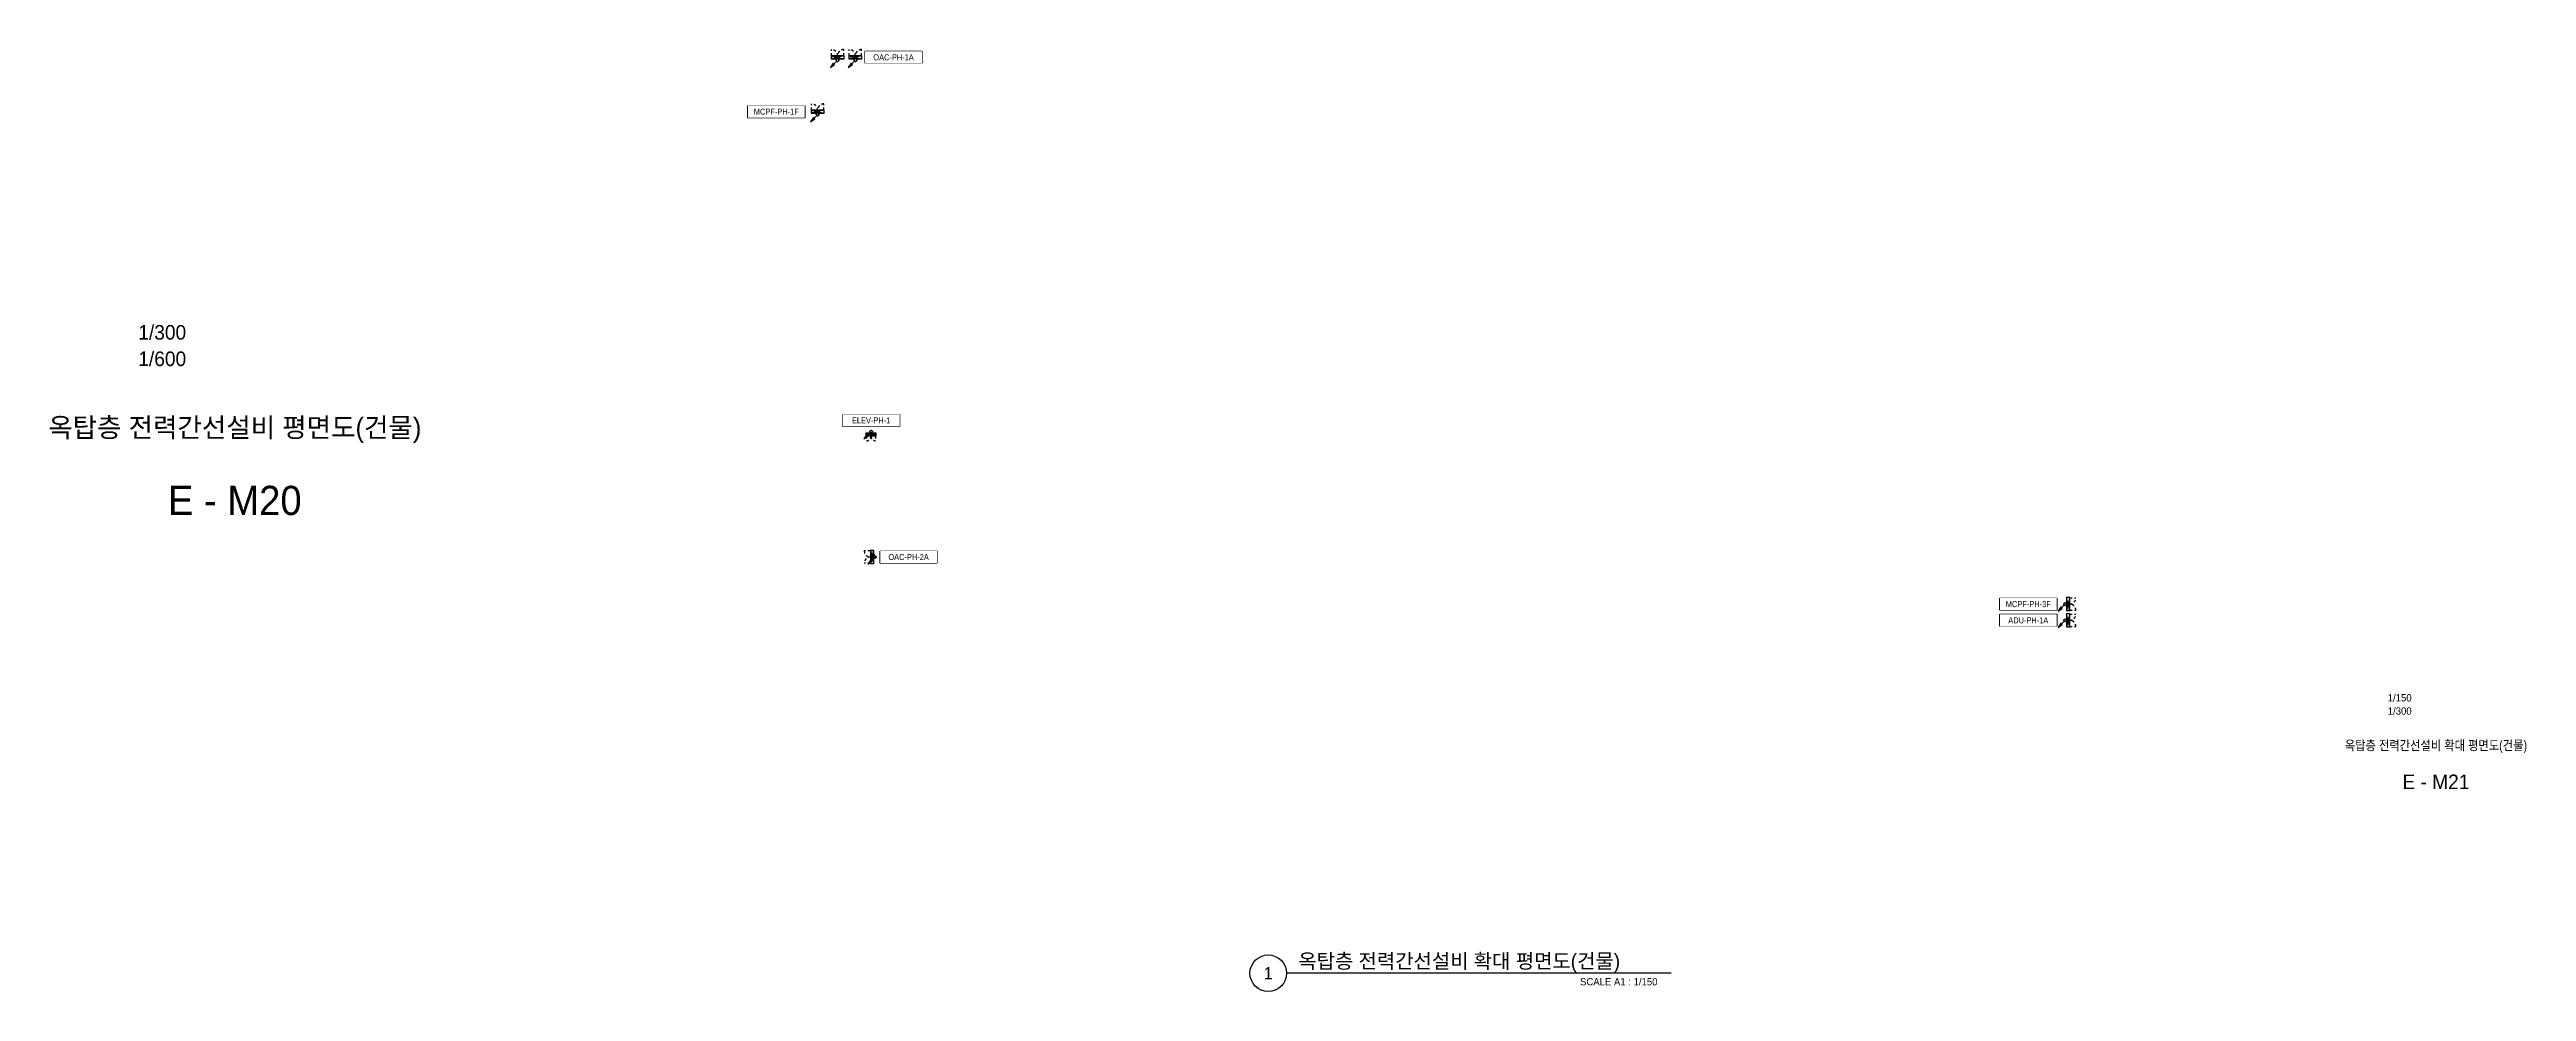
# Model space of a CAD drawing. Header units: millimetres. Extents: x -149088 to 500787, y -530175 to 1035835.
# Drawn here: x 221832 to 374504, y 895425 to 953480 of the extents above; entities that cross this region are included whole.
import ezdxf
from ezdxf.enums import TextEntityAlignment as Align

# ---------------------------------------------------------------- set-up
doc = ezdxf.new("R2010")
doc.units = ezdxf.units.MM
doc.header["$LTSCALE"] = 150
doc.linetypes.add('CONTINOUS', pattern=[0])
doc.linetypes.add('D1', pattern=[3, 1, -1, 1])
for name, color, linetype in [('------01 Distribution Panel', 3, 'Continuous'), ('------01 Motor Control Panel or Center', 4, 'Continuous'), ('------01 Motor Control Panel or Center_Fire', 232, 'Continuous'), ('-----00 LV_CABLE', 2, 'Continuous'), ('-----41 Drawing Title', 2, 'Continuous'), ('-----42 Drawing Number', 2, 'Continuous'), ('-----43 Drawing Scale', 3, 'Continuous')]:
    doc.layers.add(name, color=color, linetype=linetype)
doc.styles.add('ELEC', font='')
doc.styles.get('ELEC').set_extended_font_data('Dotum')

# ---------------------------------------------------------------- blocks, each defined once
blk = doc.blocks.new('MCP_EQUIPMENT-2')
for p, q in [((200, 400), (0, -400)), ((200, -400), (0, 400))]:
    blk.add_line(p, q)
at = {"color": 1, "linetype": 'D1'}
for p, q in [((200, 380), (580, 380)), ((200, -380), (580, -380))]:
    blk.add_line(p, q, dxfattribs=at)
blk.add_lwpolyline([(200, 400), (0, 400), (0, -400), (200, -400)], close=True)
for centre, start, end in [((200, 380), 270, 0), ((200, -380), 0, 90)]:
    blk.add_arc(centre, 380, start, end, dxfattribs=at)
blk = doc.blocks.new('O01')
blk.add_hatch(color=256).paths.add_polyline_path([(-149, -218), (-218, -149), (-368, -368)])
blk.add_line((-46, -46), (-184, -184))
blk.add_lwpolyline([(-368, -368), (-149, -218), (-218, -149), (-368, -368)])
blk.add_circle((0, 0), 65)
for p in [(-65, 0), (-65, 0), (0, 65), (0, 65), (65, 0), (65, 0), (0, -65), (0, -65)]:
    blk.add_point(p)
blk = doc.blocks.new('PNL3')
at = {"color": 1, "linetype": 'D1'}
for p, q in [((-200, 280), (-480, 280)), ((-200, -280), (-480, -280))]:
    blk.add_line(p, q, dxfattribs=at)
for p, q in [((-200, 276), (0, 76)), ((-200, 205), (0, 5)), ((-200, 135), (0, -65)), ((-200, 64), (0, -136)), ((-153, 300), (0, 147)), ((-83, 300), (0, 217)), ((-200, -7), (0, -207)), ((-200, -78), (0, -278)), ((-200, -148), (-48, -300)), ((-200, -219), (-119, -300))]:
    blk.add_line(p, q)
blk.add_lwpolyline([(0, -300), (-200, -300), (-200, 300), (0, 300)], close=True)
for centre, start, end in [((-200, 280), 180, 270), ((-200, -280), 90, 180)]:
    blk.add_arc(centre, 280, start, end, dxfattribs=at)
blk = doc.blocks.new('11')
at = {"linetype": 'D1'}
h = blk.add_hatch(color=256, dxfattribs=at)
edge = h.paths.add_edge_path()
edge.add_arc((0, 0), 75, 0, 360)
blk.add_circle((0, 0), 75, dxfattribs=at)
for p in [(-75, 0), (0, 75), (75, 0), (0, -75)]:
    blk.add_point(p, dxfattribs=at)

msp = doc.modelspace()

# ---------------------------------------------------------------- linework, layer by layer
at = {"layer": '------01 Distribution Panel', "linetype": 'CONTINOUS'}
msp.add_lwpolyline([(274224, 930990), (274224, 930250), (270721, 930250), (270721, 930990)], close=True, dxfattribs=at)
at = {"layer": '------01 Motor Control Panel or Center', "linetype": 'CONTINOUS'}
for points in [[(275607, 953370), (275607, 952630), (272104, 952630), (272104, 953370)], [(276533, 922570), (276533, 921830), (273030, 921830), (273030, 922570)]]:
    msp.add_lwpolyline(points, close=True, dxfattribs=at)
at = {"layer": '------01 Motor Control Panel or Center', "linetype": 'CONTINOUS', "elevation": 0}
msp.add_lwpolyline([(345550, 918670), (345550, 917930), (342047, 917930), (342047, 918670)], close=True, dxfattribs=at)
at = {"layer": '------01 Motor Control Panel or Center_Fire', "linetype": 'CONTINOUS'}
msp.add_lwpolyline([(268380, 950020), (268380, 949280), (264877, 949280), (264877, 950020)], close=True, dxfattribs=at)
at = {"layer": '-----00 LV_CABLE', "linetype": 'D1'}
msp.add_arc((270347, 952911), 91.1, 101.46541, 256.60347, dxfattribs=at)
at = {"layer": '-----41 Drawing Title', "color": 7}
msp.add_line((321786, 896550), (298073, 896550), dxfattribs=at)
msp.add_circle((296948, 896550), 1125, dxfattribs=at)

# ---------------------------------------------------------------- block references
at = {"layer": '------01 Motor Control Panel or Center_Fire'}
for p, rotation in [((270404, 952900), 89.99999999999999), ((269180, 949550), 90)]:
    msp.add_blockref('MCP_EQUIPMENT-2', p, dxfattribs=dict(at, rotation=rotation))
at = {"layer": '-----00 LV_CABLE', "linetype": 'D1', "xscale": 1.2, "yscale": 1.2, "zscale": 1.2}
msp.add_blockref('O01', (270404, 952822), dxfattribs=at)
at = {"layer": '-----00 LV_CABLE', "linetype": 'D1'}
msp.add_blockref('11', (270404, 953000), dxfattribs=at)

# ---------------------------------------------------------------- texts
at = {"layer": '-----41 Drawing Title', "style": 'ELEC'}
msp.add_text('옥탑층 전력간선설비 평면도(건물)', height=1200, dxfattribs=at).set_placement((233250, 930190), align=Align.MIDDLE_CENTER)
at = {"layer": '-----41 Drawing Title', "style": 'ELEC', "width": 0.85}
msp.add_text('옥탑층 전력간선설비 확대 평면도(건물)', height=600, dxfattribs=at).set_placement((368925, 910595), align=Align.MIDDLE_CENTER)
at = {"layer": '-----41 Drawing Title', "color": 2, "style": 'ELEC'}
msp.add_text('옥탑층 전력간선설비 확대 평면도(건물)', height=900, dxfattribs=at).set_placement((298802, 897300), align=Align.MIDDLE_LEFT)
at = {"layer": '-----41 Drawing Title', "color": 7, "style": 'ELEC'}
msp.add_text('1', height=750, dxfattribs=at).set_placement((296948, 896550), align=Align.MIDDLE)
at = {"layer": '-----41 Drawing Title', "style": 'ELEC'}
msp.add_text('SCALE A1 : 1/150', height=450, dxfattribs=at).set_placement((320944, 895800), align=Align.RIGHT)
at = {"layer": '-----42 Drawing Number', "style": 'ELEC'}
for s, height, p in [('E - M20', 1800, (233250, 925690)), ('E - M21', 900, (368925, 908345))]:
    msp.add_text(s, height=height, dxfattribs=at).set_placement(p, align=Align.MIDDLE_CENTER)
at = {"layer": '-----43 Drawing Scale', "style": 'ELEC'}
for s, height, p in [('1/300', 900, (228779, 936050)), ('1/600', 900, (228779, 934420)), ('1/150', 450, (366690, 913525)), ('1/150', 450, (366690, 913525)), ('1/300', 450, (366690, 912710)), ('1/300', 450, (366690, 912710))]:
    msp.add_text(s, height=height, dxfattribs=at).set_placement(p, align=Align.MIDDLE_CENTER)

# ---------------------------------------------------------------- next in the draw order: wipeouts: each hides what was drawn before it
for points, layer in [([(270721, 930990), (274224, 930990), (274224, 930250), (270721, 930250)], '------01 Distribution Panel'), ([(264877, 950020), (268380, 950020), (268380, 949280), (264877, 949280)], '------01 Motor Control Panel or Center_Fire')]:
    msp.add_wipeout(points).dxf.layer = layer
at = {"color": 1}
for points in [[(272104, 953370), (275607, 953370), (275607, 952630), (272104, 952630)], [(273030, 922570), (276533, 922570), (276533, 921830), (273030, 921830)], [(342047, 918670), (345550, 918670), (345550, 917930), (342047, 917930)]]:
    msp.add_wipeout(points, dxfattribs=at).dxf.layer = '------01 Motor Control Panel or Center'

# ---------------------------------------------------------------- next in the draw order: linework, layer by layer
at = {"layer": '------01 Motor Control Panel or Center_Fire', "linetype": 'CONTINOUS', "elevation": 0}
msp.add_lwpolyline([(345550, 919670), (345550, 918930), (342047, 918930), (342047, 919670)], close=True, dxfattribs=at)
at = {"layer": '-----00 LV_CABLE', "linetype": 'D1'}
for centre, start, end in [((271447, 952911), 101.46541, 256.60347), ((269123, 949561), 101.46541, 256.60347), ((272532, 929839), 283.39653, 78.53459), ((272619, 922257), 13.39653, 168.53459)]:
    msp.add_arc(centre, 91.1, start, end, dxfattribs=at)

# ---------------------------------------------------------------- next in the draw order: block references
at = {"layer": '------01 Distribution Panel', "rotation": 89.99999999999993}
msp.add_blockref('PNL3', (272472, 929850), dxfattribs=at)
at = {"layer": '------01 Motor Control Panel or Center'}
for p, rotation in [((271504, 952900), 89.99999999999993), ((272630, 922200), 180)]:
    msp.add_blockref('MCP_EQUIPMENT-2', p, dxfattribs=dict(at, rotation=rotation))
msp.add_blockref('MCP_EQUIPMENT-2', (346150, 918300), dxfattribs=at)
at = {"layer": '------01 Motor Control Panel or Center_Fire'}
msp.add_blockref('MCP_EQUIPMENT-2', (346150, 919300), dxfattribs=at)
at = {"layer": '-----00 LV_CABLE', "linetype": 'D1', "xscale": 1.2, "yscale": 1.2, "zscale": 1.2}
for p in [(271504, 952822), (269180, 949472), (272472, 929928), (272708, 922200), (346072, 919300)]:
    msp.add_blockref('O01', p, dxfattribs=at)
at = {"layer": '-----00 LV_CABLE', "linetype": 'D1'}
for p in [(271504, 953000), (269180, 949650), (272472, 929750)]:
    msp.add_blockref('11', p, dxfattribs=at)
at = {"layer": '-----00 LV_CABLE', "linetype": 'D1', "xscale": -1}
msp.add_blockref('11', (272530, 922200), dxfattribs=at)

# ---------------------------------------------------------------- next in the draw order: texts
at = {"layer": '------01 Distribution Panel', "linetype": 'CONTINOUS', "style": 'ELEC', "width": 0.8}
msp.add_text('ELEV-PH-1', height=375, dxfattribs=at).set_placement((272472, 930620), align=Align.MIDDLE)
at = {"layer": '------01 Motor Control Panel or Center', "linetype": 'CONTINOUS', "style": 'ELEC', "width": 0.8}
for s, p in [('OAC-PH-1A', (273855, 953000)), ('OAC-PH-2A', (274782, 922200))]:
    msp.add_text(s, height=375, dxfattribs=at).set_placement(p, align=Align.MIDDLE)
at = {"layer": '------01 Motor Control Panel or Center_Fire', "linetype": 'CONTINOUS', "style": 'ELEC', "width": 0.8}
msp.add_text('MCPF-PH-1F', height=375, dxfattribs=at).set_placement((266628, 949650), align=Align.MIDDLE)

# ---------------------------------------------------------------- next in the draw order: wipeouts: each hides what was drawn before it
msp.add_wipeout([(342047, 919670), (345550, 919670), (345550, 918930), (342047, 918930)]).dxf.layer = '------01 Motor Control Panel or Center_Fire'

# ---------------------------------------------------------------- next in the draw order: linework, layer by layer
at = {"layer": '-----00 LV_CABLE', "linetype": 'D1'}
for centre in [(346161, 919357), (346161, 918357)]:
    msp.add_arc(centre, 91.1, 11.46541, 166.60347, dxfattribs=at)

# ---------------------------------------------------------------- next in the draw order: block references
for p in [(346250, 919300), (346250, 918300)]:
    msp.add_blockref('11', p, dxfattribs=at)
at = {"layer": '-----00 LV_CABLE', "linetype": 'D1', "xscale": 1.2, "yscale": 1.2, "zscale": 1.2}
msp.add_blockref('O01', (346072, 918300), dxfattribs=at)

# ---------------------------------------------------------------- next in the draw order: texts
at = {"layer": '------01 Motor Control Panel or Center', "linetype": 'CONTINOUS', "style": 'ELEC', "width": 0.8}
msp.add_text('ADU-PH-1A', height=375, dxfattribs=at).set_placement((343798, 918300), align=Align.MIDDLE)
at = {"layer": '------01 Motor Control Panel or Center_Fire', "linetype": 'CONTINOUS', "style": 'ELEC', "width": 0.8}
msp.add_text('MCPF-PH-3F', height=375, dxfattribs=at).set_placement((343798, 919300), align=Align.MIDDLE)

doc.saveas('drawing.dxf')
